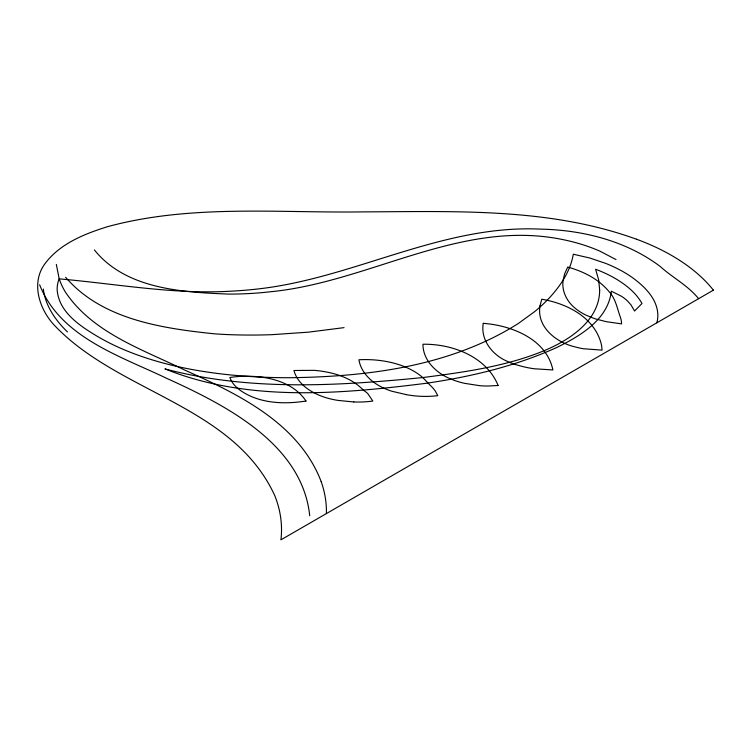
<?xml version="1.0" encoding="UTF-8"?>
<svg xmlns="http://www.w3.org/2000/svg" width="751" height="751" viewBox="0 0 751 751"><rect width="100%" height="100%" fill="white"/><g stroke="black" fill="none" stroke-linecap="round" stroke-linejoin="round"><path stroke-width="1.13" d="M713.45 290.121L280.94 539.828A261.733 151.111 0 0 0 274.659 495.378C232.857 404.883 118.339 393.111 54.241 325.136C39.305 309.196 30.716 282.911 44.91 263.798C59.855 243.587 84.459 233.908 107.656 226.652C191.073 203.99 278.565 213.209 363.888 211.876C455.097 211.557 549.263 207.501 636.416 239.212M344.052 327.633L308.323 332.177L272.247 334.655A328.234 189.505 0 0 1 235.495 334.852A253.772 146.511 0 0 1 213.904 333.773C161.653 328.29 101.761 319.428 65.609 277.26M353.862 401.973L338.175 400.424A57.217 33.035 0 0 1 320.536 395.796C308.999 391.233 297.302 383.085 293.932 370.496L314.322 370.346A68.482 39.54 0 0 1 329.145 372.562C341.958 375.284 354.547 380.813 363.625 390.398A34.002 19.629 0 0 1 367.802 393.627L372.825 401.043A60.934 35.184 0 0 1 353.862 401.945M615.998 259.574L600.087 251.247A134.711 77.775 0 0 0 561.955 239.409C460.71 218.916 369.267 282.169 270.726 291.726A210.449 121.502 0 0 1 228.914 294.092C182.305 292.289 125.943 289.229 94.382 249.933M67.468 331.914C58.916 323.662 51.406 314.04 46.947 302.944A157.184 90.749 0 0 1 43.333 289.051M698.599 298.691C688.01 285.493 672.577 277.701 660.223 266.474C625.883 240.63 582.278 229.881 539.828 229.102C441.006 224.605 352.979 278.818 256.476 289.116A254.195 146.755 0 0 1 228.745 291.304C171.848 294.326 115.579 283.756 59.113 278.865A82.385 47.566 0 0 0 57.151 289.755C58.644 311.214 78.498 324.986 95.311 335.134A214.711 123.962 0 0 0 116.283 346.286C151.711 362.602 190.35 370.703 228.961 374.787A352.613 203.577 0 0 0 289.379 377.725C360.414 376.814 433.721 368.459 497.66 335.359A285.54 164.854 0 0 0 518.537 323.343L534.646 311.618A233.796 134.983 0 0 0 548.352 298.973C560.143 286.478 570.385 271.458 573.304 254.214L589.742 258.006L605.39 263.272A128.355 74.105 0 0 1 632.689 277.804C644.752 286.657 657.444 298.964 657.848 314.988A83.445 48.177 0 0 1 656.834 322.808M321.193 481.635C298.889 423.339 238.583 394.275 185.131 370.262C142.69 349.44 92.88 333.106 65.365 292.036A164.197 94.795 0 0 1 59.122 278.537L56.325 264.399M39.625 284.76C60.249 337.227 119.935 355.927 166.544 378.269C225.272 404.939 302.212 443.785 309.712 515.712M321.193 481.635A261.733 151.111 0 0 1 326.422 513.571M636.435 239.194A205.952 118.902 0 0 1 713.384 290.139M599.673 290.158C599.495 319.438 571.896 338.363 547.845 349.112C508.436 366.188 465.348 371.998 423.095 377.528C337.462 385.995 248.928 391.252 164.92 368.891C247.483 402.217 339.433 394.106 425.723 383.357C470.22 376.88 514.519 366.441 555.665 347.995C579.331 336.57 608.028 320.02 611.352 291.191L621.34 296.204A53.19 30.716 0 0 1 627.479 300.954L631.065 304.981L634.557 311.017L641.983 303.517C636.454 293.434 627.292 285.934 617.679 279.935A120.986 69.852 0 0 0 599.533 270.782L595.581 269.224L598.678 279.888L599.673 290.158M563.062 280.489C561.588 291.097 566.93 301.62 575.088 308.192A62.23 35.926 0 0 0 586.296 315.307L594.942 318.753L606.188 321.672L621.565 323.878L621.518 322.648A59.62 34.424 0 0 0 619.997 316.19C617.012 307.628 615.407 298.156 608.742 291.266C598.303 278.828 583.17 271.308 567.728 267.074L564.649 273.768L563.062 280.489M540.007 305.892C536.392 327.004 556.378 342.559 574.928 346.859A52.241 30.162 0 0 0 583.283 348.736L602.077 350.135L601.617 345.742A104.201 60.155 0 0 0 600.218 340.494C591.938 315.964 565.71 303.273 541.743 299.227L540.007 305.892M483.268 323.343C480.415 339.358 491.839 354.303 505.892 360.696A55.621 32.115 0 0 0 519.467 365.671A68.257 39.409 0 0 0 534.083 368.75L552.886 369.961C546.55 339.142 511.591 325.38 483.268 323.343M305.995 401.043C283.061 404.629 257.405 403.522 238.311 388.915A53.152 30.688 0 0 1 229.89 377.462L234.631 376.861A67.75 39.118 0 0 1 253.876 376.439C273.204 377.471 294.89 384.165 305.995 401.043M498.12 385.498L487.868 386.023A56.485 32.612 0 0 1 479.711 385.685L464.709 383.357A58.841 33.973 0 0 1 450.863 379.03C436.575 373.313 422.935 360.63 422.944 344.24C452.402 343.78 486.413 356.565 498.12 385.498M406.235 394.613L391.769 391.224A59.808 34.527 0 0 1 379.762 386.089C369.699 380.626 360.827 371.426 358.903 359.776A68.21 39.381 0 0 1 423.235 378.025L430.163 385.301A56.118 32.396 0 0 1 435.27 391.055L437.795 395.683A61.779 35.672 0 0 1 406.225 394.632"/></g></svg>
